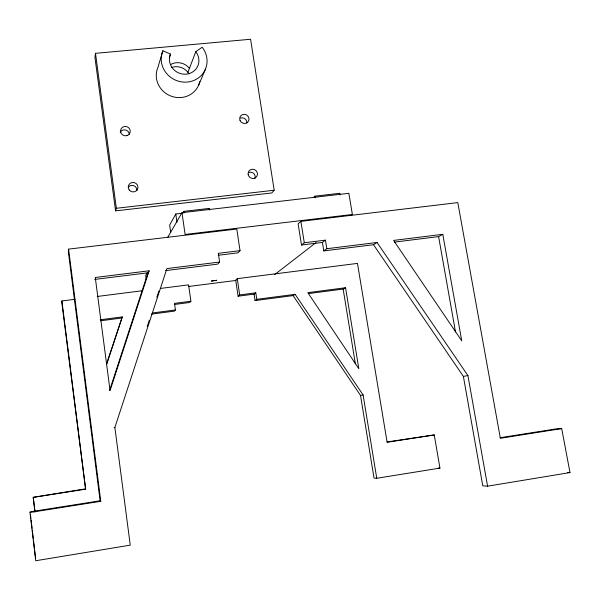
<?xml version="1.0" encoding="UTF-8"?>
<svg xmlns="http://www.w3.org/2000/svg" width="600" height="600" viewBox="0 0 600 600"><rect width="100%" height="100%" fill="white"/><g stroke="black" fill="none" stroke-linecap="round" stroke-linejoin="round"><path stroke-width="0.9" d="M74.925 299.31L61.92 300.96L61.762 302.228L85.62 489.188L33.172 497.347L34.912 511.928M68.595 249.12L68.302 251.385L100.118 500.783L100.785 501.315L30 512.482L35.715 560.745L130.26 545.145L114.877 427.478L166.898 268.582L219.623 262.035L218.34 253.312L240.038 250.65L236.782 229.02L68.595 249.12L100.785 501.315M95.483 53.34L94.935 57.48L115.575 210.87L271.785 192.96L274.178 190.245L250.583 39.255L95.483 53.34L116.363 208.275L115.575 210.87M30 512.482L30.142 511.815L100.118 500.783M33.172 497.347L85.252 488.888M162.885 50.782A23.175 21.862 25.6 0 0 171.96 78.233A23.175 21.862 25.6 0 0 201.188 75.562A23.175 21.862 25.6 0 0 202.17 47.197L195.772 51.742A14.895 14.055 25.6 0 1 195.142 69.975A14.895 14.055 25.6 0 1 176.355 71.7A14.895 14.055 25.6 0 1 170.505 54.068L162.885 50.782L157.882 67.515A22.215 21.03 25.3 0 0 171.84 96.405A22.215 21.03 25.3 0 0 199.8 81.562M169.387 57.562L170.505 54.068M109.59 390.39L147.968 272.798L149.137 270.795L95.273 277.485L110.055 390.57L149.137 270.795M106.523 363.983L122.28 316.905L100.23 319.785M106.627 364.545L122.28 316.905M147.218 326.55L149.257 320.34M156.817 297.248L158.85 291.038M187.928 72.308L195.772 51.742M198.697 85.058L205.447 69.135M182.123 213.255L175.785 213.998L169.665 225.015L170.708 232.41M147.097 273L145.703 275.415L146.197 279.03M167.565 237.615L181.988 212.678L348.855 193.312L352.373 214.478L350.895 215.625M182.843 212.827L183.683 211.38L209.498 208.388L209.752 210.09M208.905 209.265L209.498 208.388M160.282 288.457L188.572 284.865L190.913 301.245L174.495 303.375L175.417 309.968L174.337 311.138L151.395 314.138M219.623 262.035L217.702 264.12L165.54 270.615M190.913 301.245L189.705 302.49L174.322 304.485M240.038 250.65L237.907 252.847L218.228 255.27M313.987 197.07L314.94 196.17L339.75 193.29L340.02 194.955M255.053 300.585L293.108 295.605L360.532 395.46L374.032 478.08L376.755 478.275L439.95 468.105L434.243 434.94L387.127 442.275L357.465 263.392L237.263 278.67L235.695 280.087L238.103 296.205L254.077 294.135L255.795 292.83L256.778 299.332L255.053 300.585L254.077 294.135M323.79 250.905L373.5 244.718L463.388 376.403L482.775 485.827L487.59 486.173L570 472.575L561.697 428.603L500.362 438.278L457.8 202.597L300.885 221.355L298.132 223.837L301.493 245.01L322.418 242.438L325.433 240.157L326.82 248.715L323.79 250.905L322.418 242.438M238.103 296.205L239.692 294.923L255.795 292.83M301.493 245.01L304.29 242.752L325.433 240.157M274.702 274.56L316.125 242.52M293.108 295.605L295.125 294.322L363.12 394.98L376.755 478.275M373.5 244.718L377.04 242.483L467.918 375.562L487.59 486.173M308.43 293.603L343.155 289.058L345.562 287.737L358.815 368.7L307.808 292.665L345.562 287.737M394.5 242.1L438.607 236.61L442.8 234.308L461.745 340.837L393.607 240.42L442.8 234.308M114.06 427.778L114.877 427.478M360.532 395.46L363.12 394.98M463.388 376.403L467.918 375.562M500.062 437.73L556.192 428.88L561.697 428.603M387.09 441.945L434.243 434.94M152.295 312.983L175.417 309.968M256.778 299.332L295.125 294.322M100.665 320.775L121.62 318.038M97.208 296.475L142.71 290.692M188.767 286.462L236.1 280.433M326.82 248.715L377.04 242.483M94.688 279.435L147.968 272.798M352.373 214.478L185.108 234.458L181.988 212.678M116.363 208.275L274.178 190.245M438.345 468.045L439.95 468.105M567.585 472.493L570 472.575M129.292 134.227L129.03 133.05A4.792 4.598 19.2 0 0 124.148 129.877L122.933 130.102A4.792 4.598 19.2 0 0 120.225 132.405M438.607 236.61L455.505 331.957M343.155 289.058L355.373 363.847M314.94 196.17L315.21 197.843M300.885 221.355L304.29 242.752M237.263 278.67L239.692 294.923M183.683 211.38L183.93 213.09M175.785 213.998L176.955 222.195M61.92 300.96L85.62 489.188M33.36 497.91L35.017 511.815M30.465 514.567L30.9 518.235M31.117 520.072L32.093 528.33M32.31 530.16L33.293 538.418M33.51 540.255L34.485 548.505M34.703 550.342L35.678 558.6M171.458 67.53A14.138 13.388 25.2 0 1 188.955 73.808M128.333 187.072A4.822 4.673 19.8 0 1 136.913 190.68M248.752 172.462A4.718 4.53 37.6 0 1 254.947 178.583M240.42 118.095A4.688 4.455 33.3 0 1 246.855 123.03M170.355 64.71A14.28 13.515 25.3 0 1 189.428 68.363M211.417 281.048L216.653 280.298L211.417 281.048M127.028 135.555L125.797 135.78A4.845 4.643 19.3 0 1 120.863 132.578L120.593 131.377A4.845 4.643 19.3 0 1 123.78 126.698L125.01 126.472A4.845 4.643 19.3 0 1 129.938 129.675L130.208 130.868A4.845 4.643 19.3 0 1 127.028 135.555M129.262 190.012A4.875 4.718 20 0 0 137.595 189.075A4.875 4.718 20 0 0 132.45 182.483A4.875 4.718 20 0 0 129.262 190.012M248.145 174.382A4.762 4.567 37.6 0 0 255.72 177.593A4.762 4.567 37.6 0 0 254.483 169.605A4.762 4.567 37.6 0 0 248.145 174.382M240.06 120.532A4.732 4.5 33.4 0 0 248.093 121.77A4.732 4.5 33.4 0 0 244.845 114.375A4.732 4.5 33.4 0 0 240.06 120.532"/></g></svg>
